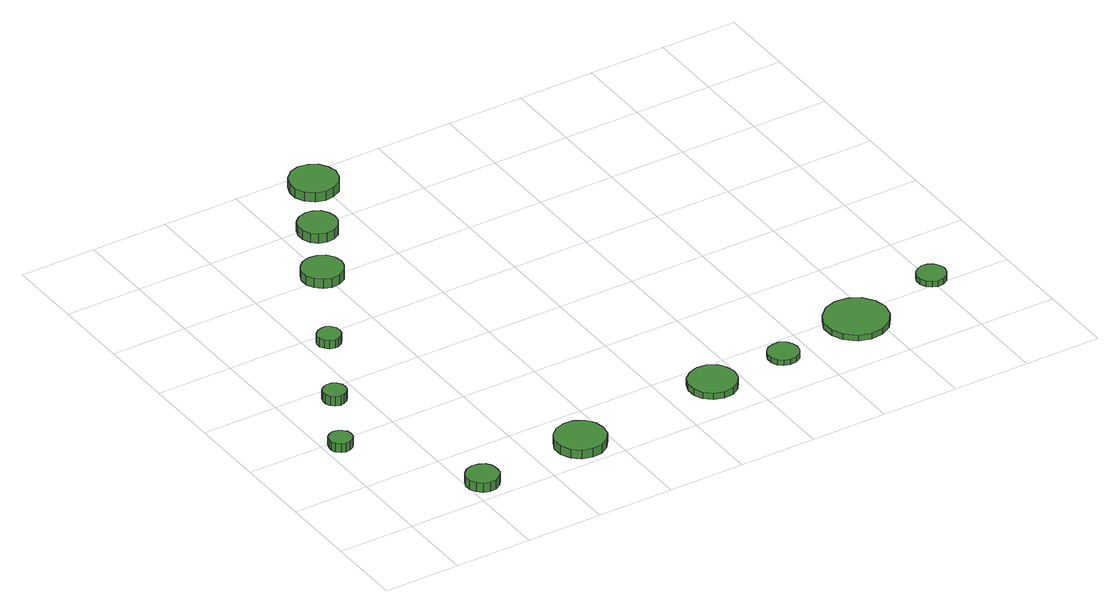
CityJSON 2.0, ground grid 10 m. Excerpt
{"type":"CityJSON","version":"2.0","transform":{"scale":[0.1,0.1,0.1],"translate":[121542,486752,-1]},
"CityObjects":{
"tree1":{"type":"SolitaryVegetationObject","attributes":{"function":"something"},"geometry":[{"type":"MultiSurface","lod":"1","boundaries":[[[0,1,2,3,4,5,6,7,8,9,10,11,12,13,14]],[[15,16,17,18,19,20,21,22,23,24,25,26,27,28,29]],[[0,29,28,1]],[[1,28,27,2]],[[2,27,26,3]],[[3,26,25,4]],[[4,25,24,5]],[[5,24,23,6]],[[6,23,22,7]],[[7,22,21,8]],[[8,21,20,9]],[[9,20,19,10]],[[10,19,18,11]],[[11,18,17,12]],[[12,17,16,13]],[[13,16,15,14]],[[14,15,29,0]]]}]},
"tree2":{"type":"SolitaryVegetationObject","attributes":{"function":"something"},"geometry":[{"type":"MultiSurface","lod":"1","boundaries":[[[30,31,32,33,34,35,36,37,38,39,40,41,42,43,44]],[[45,46,47,48,49,50,51,52,53,54,55,56,57,58,59]],[[30,59,58,31]],[[31,58,57,32]],[[32,57,56,33]],[[33,56,55,34]],[[34,55,54,35]],[[35,54,53,36]],[[36,53,52,37]],[[37,52,51,38]],[[38,51,50,39]],[[39,50,49,40]],[[40,49,48,41]],[[41,48,47,42]],[[42,47,46,43]],[[43,46,45,44]],[[44,45,59,30]]]}]},
"tree3":{"type":"SolitaryVegetationObject","attributes":{"function":"something"},"geometry":[{"type":"MultiSurface","lod":"1","boundaries":[[[60,61,62,63,64,65,66,67,68,69,70,71,72,73,74]],[[75,76,77,78,79,80,81,82,83,84,85,86,87,88,89]],[[60,89,88,61]],[[61,88,87,62]],[[62,87,86,63]],[[63,86,85,64]],[[64,85,84,65]],[[65,84,83,66]],[[66,83,82,67]],[[67,82,81,68]],[[68,81,80,69]],[[69,80,79,70]],[[70,79,78,71]],[[71,78,77,72]],[[72,77,76,73]],[[73,76,75,74]],[[74,75,89,60]]]}]},
"tree4":{"type":"SolitaryVegetationObject","attributes":{"function":"something"},"geometry":[{"type":"MultiSurface","lod":"1","boundaries":[[[90,91,92,93,94,95,96,97,98,99,100,101,102,103,104]],[[105,106,107,108,109,110,111,112,113,114,115,116,117,118,119]],[[90,119,118,91]],[[91,118,117,92]],[[92,117,116,93]],[[93,116,115,94]],[[94,115,114,95]],[[95,114,113,96]],[[96,113,112,97]],[[97,112,111,98]],[[98,111,110,99]],[[99,110,109,100]],[[100,109,108,101]],[[101,108,107,102]],[[102,107,106,103]],[[103,106,105,104]],[[104,105,119,90]]]}]},
"tree5":{"type":"SolitaryVegetationObject","attributes":{"function":"something"},"geometry":[{"type":"MultiSurface","lod":"1","boundaries":[[[120,121,122,123,124,125,126,127,128,129,130,131,132,133,134]],[[135,136,137,138,139,140,141,142,143,144,145,146,147,148,149]],[[120,149,148,121]],[[121,148,147,122]],[[122,147,146,123]],[[123,146,145,124]],[[124,145,144,125]],[[125,144,143,126]],[[126,143,142,127]],[[127,142,141,128]],[[128,141,140,129]],[[129,140,139,130]],[[130,139,138,131]],[[131,138,137,132]],[[132,137,136,133]],[[133,136,135,134]],[[134,135,149,120]]]}]},
"tree6":{"type":"SolitaryVegetationObject","attributes":{"function":"something"},"geometry":[{"type":"MultiSurface","lod":"1","boundaries":[[[150,151,152,153,154,155,156,157,158,159,160,161,162,163,164]],[[165,166,167,168,169,170,171,172,173,174,175,176,177,178,179]],[[150,179,178,151]],[[151,178,177,152]],[[152,177,176,153]],[[153,176,175,154]],[[154,175,174,155]],[[155,174,173,156]],[[156,173,172,157]],[[157,172,171,158]],[[158,171,170,159]],[[159,170,169,160]],[[160,169,168,161]],[[161,168,167,162]],[[162,167,166,163]],[[163,166,165,164]],[[164,165,179,150]]]}]},
"tree7":{"type":"SolitaryVegetationObject","attributes":{"function":"something"},"geometry":[{"type":"MultiSurface","lod":"1","boundaries":[[[180,181,182,183,184,185,186,187,188,189,190,191,192,193,194]],[[195,196,197,198,199,200,201,202,203,204,205,206,207,208,209]],[[180,209,208,181]],[[181,208,207,182]],[[182,207,206,183]],[[183,206,205,184]],[[184,205,204,185]],[[185,204,203,186]],[[186,203,202,187]],[[187,202,201,188]],[[188,201,200,189]],[[189,200,199,190]],[[190,199,198,191]],[[191,198,197,192]],[[192,197,196,193]],[[193,196,195,194]],[[194,195,209,180]]]}]},
"tree8":{"type":"SolitaryVegetationObject","attributes":{"function":"something"},"geometry":[{"type":"MultiSurface","lod":"1","boundaries":[[[210,211,212,213,214,215,216,217,218,219,220,221,222,223,224]],[[225,226,227,228,229,230,231,232,233,234,235,236,237,238,239]],[[210,239,238,211]],[[211,238,237,212]],[[212,237,236,213]],[[213,236,235,214]],[[214,235,234,215]],[[215,234,233,216]],[[216,233,232,217]],[[217,232,231,218]],[[218,231,230,219]],[[219,230,229,220]],[[220,229,228,221]],[[221,228,227,222]],[[222,227,226,223]],[[223,226,225,224]],[[224,225,239,210]]]}]},
"tree9":{"type":"SolitaryVegetationObject","attributes":{"function":"something"},"geometry":[{"type":"MultiSurface","lod":"1","boundaries":[[[240,241,242,243,244,245,246,247,248,249,250,251,252,253,254]],[[255,256,257,258,259,260,261,262,263,264,265,266,267,268,269]],[[240,269,268,241]],[[241,268,267,242]],[[242,267,266,243]],[[243,266,265,244]],[[244,265,264,245]],[[245,264,263,246]],[[246,263,262,247]],[[247,262,261,248]],[[248,261,260,249]],[[249,260,259,250]],[[250,259,258,251]],[[251,258,257,252]],[[252,257,256,253]],[[253,256,255,254]],[[254,255,269,240]]]}]},
"tree10":{"type":"SolitaryVegetationObject","attributes":{"function":"something"},"geometry":[{"type":"MultiSurface","lod":"1","boundaries":[[[270,271,272,273,274,275,276,277,278,279,280,281,282,283,284]],[[285,286,287,288,289,290,291,292,293,294,295,296,297,298,299]],[[270,299,298,271]],[[271,298,297,272]],[[272,297,296,273]],[[273,296,295,274]],[[274,295,294,275]],[[275,294,293,276]],[[276,293,292,277]],[[277,292,291,278]],[[278,291,290,279]],[[279,290,289,280]],[[280,289,288,281]],[[281,288,287,282]],[[282,287,286,283]],[[283,286,285,284]],[[284,285,299,270]]]}]},
"tree11":{"type":"SolitaryVegetationObject","attributes":{"function":"something"},"geometry":[{"type":"MultiSurface","lod":"1","boundaries":[[[300,301,302,303,304,305,306,307,308,309,310,311,312,313,314]],[[315,316,317,318,319,320,321,322,323,324,325,326,327,328,329]],[[300,329,328,301]],[[301,328,327,302]],[[302,327,326,303]],[[303,326,325,304]],[[304,325,324,305]],[[305,324,323,306]],[[306,323,322,307]],[[307,322,321,308]],[[308,321,320,309]],[[309,320,319,310]],[[310,319,318,311]],[[311,318,317,312]],[[312,317,316,313]],[[313,316,315,314]],[[314,315,329,300]]]}]},
"tree12":{"type":"SolitaryVegetationObject","attributes":{"function":"something"},"geometry":[{"type":"MultiSurface","lod":"1","boundaries":[[[330,331,332,333,334,335,336,337,338,339,340,341,342,343,344]],[[345,346,347,348,349,350,351,352,353,354,355,356,357,358,359]],[[330,359,358,331]],[[331,358,357,332]],[[332,357,356,333]],[[333,356,355,334]],[[334,355,354,335]],[[335,354,353,336]],[[336,353,352,337]],[[337,352,351,338]],[[338,351,350,339]],[[339,350,349,340]],[[340,349,348,341]],[[341,348,347,342]],[[342,347,346,343]],[[343,346,345,344]],[[344,345,359,330]]]}]}
},
"vertices":[
[34,187,22],[33,193,22],[29,198,22],[24,201,22],[18,202,22],[12,200,22],[7,196,22],[5,190,22],[5,184,22],[7,178,22],[12,174,22],[18,172,22],[24,173,22],[29,176,22],[33,181,22],[33,181,10],[29,176,10],[24,173,10],[18,172,10],[12,174,10],[7,178,10],[5,184,10],[5,190,10],[7,196,10],[12,200,10],[18,202,10],[24,201,10],[29,198,10],[33,193,10],[34,187,10],
[137,27,25],[136,36,25],[131,43,25],[123,47,25],[114,48,25],[106,45,25],[100,40,25],[96,32,25],[96,23,25],[100,15,25],[106,9,25],[114,6,25],[123,7,25],[131,12,25],[136,19,25],[136,19,12],[131,12,12],[123,7,12],[114,6,12],[106,9,12],[100,15,12],[96,23,12],[96,32,12],[100,40,12],[106,45,12],[114,48,12],[123,47,12],[131,43,12],[136,36,12],[137,27,12],
[84,278,20],[83,284,20],[79,289,20],[74,292,20],[68,293,20],[62,291,20],[57,287,20],[55,281,20],[55,275,20],[57,269,20],[62,265,20],[68,263,20],[74,264,20],[79,267,20],[83,272,20],[83,272,7],[79,267,7],[74,264,7],[68,263,7],[62,265,7],[57,269,7],[55,275,7],[55,281,7],[57,287,7],[62,291,7],[68,293,7],[74,292,7],[79,289,7],[83,284,7],[84,278,7],
[144,384,19],[143,391,19],[139,396,19],[134,399,19],[128,399,19],[122,397,19],[117,393,19],[114,388,19],[114,381,19],[117,376,19],[122,371,19],[128,369,19],[134,370,19],[139,373,19],[143,378,19],[143,378,7],[139,373,7],[134,370,7],[128,369,7],[122,371,7],[117,376,7],[114,381,7],[114,388,7],[117,393,7],[122,397,7],[128,399,7],[134,399,7],[139,396,7],[143,391,7],[144,384,7],
[295,41,19],[293,54,19],[285,65,19],[273,72,19],[260,73,19],[247,69,19],[237,60,19],[231,48,19],[231,34,19],[237,22,19],[247,13,19],[260,9,19],[273,10,19],[285,17,19],[293,28,19],[293,28,7],[285,17,7],[273,10,7],[260,9,7],[247,13,7],[237,22,7],[231,34,7],[231,48,7],[237,60,7],[247,69,7],[260,73,7],[273,72,7],[285,65,7],[293,54,7],[295,41,7],
[224,506,20],[222,517,20],[216,526,20],[206,531,20],[195,532,20],[185,529,20],[177,522,20],[172,512,20],[172,501,20],[177,491,20],[185,484,20],[195,480,20],[206,481,20],[216,487,20],[222,496,20],[222,496,7],[216,487,7],[206,481,7],[195,480,7],[185,484,7],[177,491,7],[172,501,7],[172,512,7],[177,522,7],[185,529,7],[195,532,7],[206,531,7],[216,526,7],[222,517,7],[224,506,7],
[267,586,23],[265,596,23],[259,605,23],[250,610,23],[240,611,23],[230,608,23],[222,601,23],[218,591,23],[218,581,23],[222,571,23],[230,564,23],[240,561,23],[250,562,23],[259,567,23],[265,576,23],[265,576,10],[259,567,10],[250,562,10],[240,561,10],[230,564,10],[222,571,10],[218,581,10],[218,591,10],[222,601,10],[230,608,10],[240,611,10],[250,610,10],[259,605,10],[265,596,10],[267,586,10],
[493,62,16],[490,74,16],[483,85,16],[472,91,16],[459,92,16],[447,88,16],[437,80,16],[432,68,16],[432,55,16],[437,44,16],[447,35,16],[459,31,16],[472,32,16],[483,39,16],[490,49,16],[490,49,7],[483,39,7],[472,32,7],[459,31,7],[447,35,7],[437,44,7],[432,55,7],[432,68,7],[437,80,7],[447,88,7],[459,92,7],[472,91,7],[483,85,7],[490,74,7],[493,62,7],
[318,665,25],[315,677,25],[308,688,25],[297,694,25],[284,696,25],[272,692,25],[262,683,25],[257,671,25],[257,658,25],[262,647,25],[272,638,25],[284,634,25],[297,636,25],[308,642,25],[315,652,25],[315,652,12],[308,642,12],[297,636,12],[284,634,12],[272,638,12],[262,647,12],[257,658,12],[257,671,12],[262,683,12],[272,692,12],[284,696,12],[297,694,12],[308,688,12],[315,677,12],[318,665,12],
[586,69,14],[584,77,14],[580,83,14],[572,88,14],[564,88,14],[556,86,14],[550,80,14],[547,73,14],[547,65,14],[550,57,14],[556,52,14],[564,49,14],[572,50,14],[580,54,14],[584,61,14],[584,61,7],[580,54,7],[572,50,7],[564,49,7],[556,52,7],[550,57,7],[547,65,7],[547,73,7],[550,80,7],[556,86,7],[564,88,7],[572,88,7],[580,83,7],[584,77,7],[586,69,7],
[719,84,15],[715,100,15],[705,114,15],[691,122,15],[674,124,15],[658,119,15],[645,107,15],[638,92,15],[638,75,15],[645,60,15],[658,48,15],[674,43,15],[691,45,15],[705,53,15],[715,67,15],[715,67,7],[705,53,7],[691,45,7],[674,43,7],[658,48,7],[645,60,7],[638,75,7],[638,92,7],[645,107,7],[658,119,7],[674,124,7],[691,122,7],[705,114,7],[715,100,7],[719,84,7],
[822,114,15],[820,122,15],[816,128,15],[809,132,15],[801,133,15],[794,130,15],[788,125,15],[785,118,15],[785,110,15],[788,103,15],[794,98,15],[801,95,15],[809,96,15],[816,100,15],[820,106,15],[820,106,7],[816,100,7],[809,96,7],[801,95,7],[794,98,7],[788,103,7],[785,110,7],[785,118,7],[788,125,7],[794,130,7],[801,133,7],[809,132,7],[816,128,7],[820,122,7],[822,114,7]
]}
